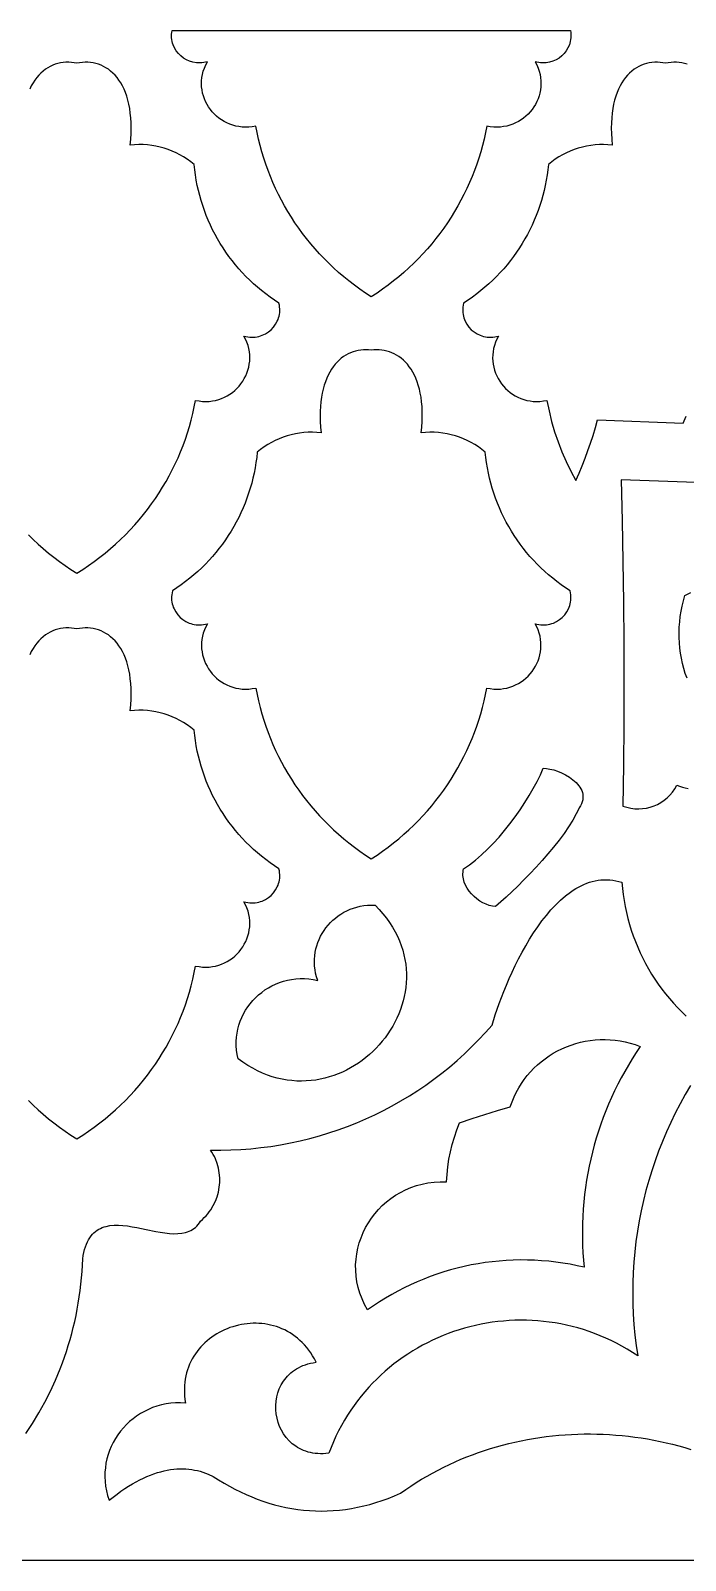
# Model space of a CAD drawing. Extents: x 50 to 3710, y -977 to -877.
# Drawn here: x 3452 to 3494.8, y -977.1 to -877.1 of the extents above; entities that cross this region are included whole.
import ezdxf

# ---------------------------------------------------------------- set-up
doc = ezdxf.new("R2010")
doc.units = 0
doc.layers.add('LAYER_1', color=18, linetype='CONTINUOUS')

msp = doc.modelspace()

# ---------------------------------------------------------------- linework, layer by layer
at = {"layer": 'LAYER_1'}
for points in [[(3474.236, -894.488), (3473.86, -894.241), (3473.492, -893.985), (3473.132, -893.722), (3472.78, -893.451), (3472.438, -893.172), (3472.103, -892.885), (3471.778, -892.591), (3471.461, -892.29), (3471.153, -891.982), (3470.854, -891.667), (3470.564, -891.345), (3470.283, -891.017), (3470.012, -890.682), (3469.749, -890.341), (3469.496, -889.994), (3469.252, -889.641), (3469.017, -889.283), (3468.792, -888.918), (3468.577, -888.548), (3468.372, -888.173), (3468.176, -887.793), (3467.99, -887.408), (3467.814, -887.019), (3467.648, -886.624), (3467.492, -886.225), (3467.346, -885.822), (3467.21, -885.415), (3467.085, -885.004), (3466.97, -884.589), (3466.866, -884.17), (3466.772, -883.748), (3466.688, -883.322), (3466.461, -883.364), (3466.236, -883.389), (3466.016, -883.396), (3465.8, -883.387), (3465.588, -883.362), (3465.382, -883.322), (3465.182, -883.268), (3464.988, -883.2), (3464.801, -883.119), (3464.621, -883.025), (3464.449, -882.92), (3464.286, -882.803), (3464.131, -882.675), (3463.986, -882.538), (3463.85, -882.392), (3463.725, -882.237), (3463.611, -882.074), (3463.508, -881.904), (3463.416, -881.727), (3463.337, -881.544), (3463.271, -881.356), (3463.219, -881.163), (3463.18, -880.966), (3463.155, -880.766), (3463.145, -880.563), (3463.151, -880.358), (3463.172, -880.151), (3463.21, -879.944), (3463.264, -879.736), (3463.336, -879.529), (3463.426, -879.323), (3463.534, -879.119), (3463.411, -879.152), (3463.288, -879.176), (3463.167, -879.191), (3463.047, -879.199), (3462.928, -879.198), (3462.811, -879.19), (3462.583, -879.151), (3462.364, -879.085), (3462.158, -878.992), (3461.966, -878.876), (3461.79, -878.738), (3461.633, -878.58), (3461.496, -878.404), (3461.381, -878.213), (3461.291, -878.007), (3461.256, -877.899), (3461.228, -877.789), (3461.207, -877.676), (3461.194, -877.561), (3461.188, -877.444), (3461.19, -877.325), (3461.201, -877.205), (3461.22, -877.083), (3487.252, -877.083), (3487.271, -877.205), (3487.282, -877.325), (3487.284, -877.444), (3487.279, -877.561), (3487.265, -877.676), (3487.244, -877.789), (3487.181, -878.007), (3487.091, -878.213), (3486.977, -878.404), (3486.84, -878.58), (3486.682, -878.738), (3486.506, -878.876), (3486.314, -878.992), (3486.108, -879.085), (3485.89, -879.151), (3485.777, -879.174), (3485.662, -879.19), (3485.544, -879.198), (3485.426, -879.199), (3485.305, -879.191), (3485.184, -879.176), (3485.062, -879.152), (3484.939, -879.119), (3485.047, -879.323), (3485.136, -879.529), (3485.208, -879.736), (3485.263, -879.944), (3485.3, -880.151), (3485.322, -880.358), (3485.327, -880.563), (3485.317, -880.766), (3485.293, -880.966), (3485.254, -881.163), (3485.201, -881.356), (3485.135, -881.544), (3485.056, -881.727), (3484.965, -881.904), (3484.862, -882.074), (3484.747, -882.237), (3484.622, -882.392), (3484.487, -882.538), (3484.341, -882.675), (3484.186, -882.803), (3484.023, -882.92), (3483.851, -883.025), (3483.671, -883.119), (3483.484, -883.2), (3483.29, -883.268), (3483.09, -883.322), (3482.884, -883.362), (3482.673, -883.387), (3482.457, -883.396), (3482.236, -883.389), (3482.012, -883.364), (3481.784, -883.322), (3481.701, -883.748), (3481.607, -884.17), (3481.502, -884.589), (3481.387, -885.004), (3481.262, -885.415), (3481.126, -885.822), (3480.981, -886.225), (3480.825, -886.624), (3480.659, -887.019), (3480.483, -887.408), (3480.297, -887.793), (3480.101, -888.173), (3479.895, -888.548), (3479.68, -888.918), (3479.455, -889.283), (3479.221, -889.641), (3478.977, -889.994), (3478.723, -890.341), (3478.461, -890.682), (3478.189, -891.017), (3477.908, -891.345), (3477.618, -891.667), (3477.319, -891.982), (3477.011, -892.29), (3476.694, -892.591), (3476.369, -892.885), (3476.035, -893.172), (3475.692, -893.451), (3475.341, -893.722), (3474.981, -893.985), (3474.613, -894.241)], [(3474.236, -931.222), (3474.613, -930.975), (3474.981, -930.72), (3475.341, -930.456), (3475.692, -930.185), (3476.035, -929.906), (3476.369, -929.62), (3476.695, -929.326), (3477.011, -929.025), (3477.319, -928.717), (3477.618, -928.402), (3477.908, -928.08), (3478.189, -927.751), (3478.461, -927.417), (3478.724, -927.076), (3478.977, -926.729), (3479.221, -926.376), (3479.455, -926.017), (3479.68, -925.653), (3479.895, -925.283), (3480.101, -924.908), (3480.297, -924.528), (3480.483, -924.143), (3480.659, -923.753), (3480.825, -923.359), (3480.981, -922.96), (3481.127, -922.557), (3481.262, -922.149), (3481.388, -921.738), (3481.502, -921.323), (3481.607, -920.904), (3481.701, -920.482), (3481.784, -920.057), (3482.012, -920.099), (3482.236, -920.123), (3482.457, -920.131), (3482.673, -920.121), (3482.884, -920.097), (3483.09, -920.057), (3483.291, -920.002), (3483.484, -919.934), (3483.671, -919.853), (3483.851, -919.759), (3484.023, -919.654), (3484.187, -919.537), (3484.341, -919.41), (3484.487, -919.273), (3484.622, -919.126), (3484.748, -918.971), (3484.862, -918.808), (3484.965, -918.638), (3485.056, -918.461), (3485.135, -918.279), (3485.201, -918.09), (3485.254, -917.898), (3485.293, -917.701), (3485.318, -917.5), (3485.327, -917.297), (3485.322, -917.092), (3485.3, -916.886), (3485.263, -916.678), (3485.208, -916.471), (3485.136, -916.264), (3485.047, -916.058), (3484.939, -915.854), (3485.065, -915.887), (3485.191, -915.911), (3485.316, -915.927), (3485.44, -915.933), (3485.562, -915.932), (3485.682, -915.922), (3485.8, -915.904), (3485.916, -915.879), (3486.029, -915.847), (3486.139, -915.807), (3486.349, -915.708), (3486.544, -915.584), (3486.721, -915.438), (3486.878, -915.27), (3487.013, -915.085), (3487.123, -914.883), (3487.168, -914.776), (3487.206, -914.666), (3487.237, -914.554), (3487.261, -914.438), (3487.277, -914.32), (3487.284, -914.2), (3487.283, -914.078), (3487.273, -913.955), (3487.255, -913.83), (3487.227, -913.704), (3486.933, -913.51), (3486.646, -913.309), (3486.366, -913.101), (3486.093, -912.886), (3485.827, -912.663), (3485.568, -912.433), (3485.316, -912.197), (3485.071, -911.954), (3484.834, -911.705), (3484.605, -911.45), (3484.383, -911.189), (3484.169, -910.922), (3483.963, -910.649), (3483.765, -910.371), (3483.574, -910.088), (3483.393, -909.799), (3483.219, -909.506), (3483.054, -909.207), (3482.897, -908.905), (3482.749, -908.597), (3482.61, -908.286), (3482.479, -907.971), (3482.358, -907.651), (3482.246, -907.328), (3482.142, -907.002), (3482.048, -906.672), (3481.964, -906.339), (3481.889, -906.003), (3481.823, -905.664), (3481.768, -905.323), (3481.722, -904.979), (3481.686, -904.633), (3481.466, -904.456), (3481.237, -904.291), (3481.002, -904.139), (3480.759, -904), (3480.51, -903.873), (3480.256, -903.76), (3479.996, -903.659), (3479.731, -903.572), (3479.463, -903.498), (3479.19, -903.438), (3478.915, -903.392), (3478.636, -903.36), (3478.356, -903.341), (3478.075, -903.338), (3477.792, -903.348), (3477.509, -903.373), (3477.543, -902.999), (3477.564, -902.639), (3477.572, -902.294), (3477.568, -901.963), (3477.553, -901.646), (3477.526, -901.343), (3477.488, -901.053), (3477.439, -900.778), (3477.381, -900.516), (3477.312, -900.268), (3477.235, -900.033), (3477.149, -899.811), (3477.054, -899.603), (3476.952, -899.407), (3476.841, -899.225), (3476.724, -899.055), (3476.601, -898.898), (3476.47, -898.753), (3476.335, -898.621), (3476.193, -898.501), (3476.047, -898.394), (3475.897, -898.298), (3475.742, -898.215), (3475.584, -898.143), (3475.422, -898.083), (3475.258, -898.034), (3475.091, -897.997), (3474.922, -897.971), (3474.752, -897.957), (3474.58, -897.953), (3474.408, -897.961), (3474.236, -897.979), (3474.064, -897.961), (3473.892, -897.953), (3473.721, -897.957), (3473.551, -897.971), (3473.382, -897.997), (3473.215, -898.034), (3473.051, -898.083), (3472.889, -898.143), (3472.731, -898.215), (3472.576, -898.298), (3472.425, -898.394), (3472.279, -898.501), (3472.138, -898.621), (3472.002, -898.753), (3471.872, -898.898), (3471.748, -899.055), (3471.631, -899.225), (3471.521, -899.407), (3471.418, -899.603), (3471.324, -899.811), (3471.238, -900.033), (3471.16, -900.268), (3471.092, -900.516), (3471.033, -900.778), (3470.985, -901.053), (3470.947, -901.343), (3470.92, -901.646), (3470.904, -901.963), (3470.9, -902.294), (3470.909, -902.639), (3470.93, -902.999), (3470.964, -903.373), (3470.681, -903.348), (3470.398, -903.338), (3470.116, -903.341), (3469.836, -903.36), (3469.558, -903.392), (3469.282, -903.438), (3469.01, -903.498), (3468.741, -903.572), (3468.477, -903.659), (3468.217, -903.76), (3467.962, -903.873), (3467.713, -904), (3467.471, -904.139), (3467.235, -904.291), (3467.007, -904.456), (3466.787, -904.633), (3466.751, -904.979), (3466.705, -905.323), (3466.649, -905.664), (3466.584, -906.003), (3466.509, -906.339), (3466.424, -906.672), (3466.33, -907.002), (3466.227, -907.328), (3466.115, -907.651), (3465.993, -907.971), (3465.863, -908.286), (3465.723, -908.597), (3465.575, -908.905), (3465.419, -909.207), (3465.254, -909.506), (3465.08, -909.799), (3464.898, -910.088), (3464.708, -910.371), (3464.51, -910.649), (3464.304, -910.922), (3464.09, -911.189), (3463.868, -911.45), (3463.638, -911.705), (3463.401, -911.954), (3463.157, -912.197), (3462.905, -912.433), (3462.646, -912.663), (3462.38, -912.886), (3462.106, -913.101), (3461.826, -913.309), (3461.539, -913.51), (3461.246, -913.704), (3461.218, -913.83), (3461.199, -913.955), (3461.19, -914.078), (3461.189, -914.2), (3461.196, -914.32), (3461.212, -914.438), (3461.235, -914.554), (3461.266, -914.666), (3461.304, -914.776), (3461.35, -914.883), (3461.46, -915.085), (3461.595, -915.27), (3461.752, -915.438), (3461.929, -915.584), (3462.124, -915.708), (3462.334, -915.807), (3462.444, -915.847), (3462.557, -915.879), (3462.672, -915.904), (3462.791, -915.922), (3462.911, -915.932), (3463.033, -915.933), (3463.156, -915.927), (3463.281, -915.911), (3463.407, -915.887), (3463.534, -915.854), (3463.426, -916.058), (3463.336, -916.264), (3463.264, -916.471), (3463.21, -916.678), (3463.172, -916.886), (3463.151, -917.092), (3463.145, -917.297), (3463.155, -917.5), (3463.18, -917.701), (3463.219, -917.898), (3463.271, -918.09), (3463.337, -918.279), (3463.416, -918.461), (3463.508, -918.638), (3463.611, -918.808), (3463.725, -918.971), (3463.85, -919.126), (3463.986, -919.273), (3464.131, -919.41), (3464.286, -919.537), (3464.449, -919.654), (3464.621, -919.759), (3464.801, -919.853), (3464.988, -919.934), (3465.182, -920.002), (3465.382, -920.057), (3465.588, -920.097), (3465.8, -920.121), (3466.016, -920.131), (3466.236, -920.123), (3466.461, -920.099), (3466.688, -920.057), (3466.772, -920.482), (3466.866, -920.904), (3466.97, -921.323), (3467.085, -921.738), (3467.21, -922.149), (3467.346, -922.557), (3467.492, -922.96), (3467.648, -923.359), (3467.814, -923.753), (3467.99, -924.143), (3468.176, -924.528), (3468.372, -924.908), (3468.577, -925.283), (3468.792, -925.653), (3469.017, -926.017), (3469.252, -926.376), (3469.496, -926.729), (3469.749, -927.076), (3470.012, -927.417), (3470.283, -927.751), (3470.564, -928.08), (3470.854, -928.402), (3471.153, -928.717), (3471.461, -929.025), (3471.778, -929.326), (3472.103, -929.62), (3472.438, -929.906), (3472.781, -930.185), (3473.132, -930.456), (3473.492, -930.72), (3473.86, -930.975)], [(3480.27, -931.876), (3480.662, -931.607), (3481.054, -931.303), (3481.445, -930.966), (3481.831, -930.601), (3482.212, -930.211), (3482.586, -929.8), (3482.95, -929.371), (3483.302, -928.927), (3483.641, -928.473), (3483.965, -928.012), (3484.271, -927.548), (3484.559, -927.083), (3484.825, -926.623), (3485.068, -926.169), (3485.286, -925.727), (3485.478, -925.299), (3485.683, -925.312), (3485.912, -925.351), (3486.159, -925.415), (3486.416, -925.502), (3486.677, -925.611), (3486.935, -925.74), (3487.183, -925.889), (3487.414, -926.056), (3487.521, -926.146), (3487.621, -926.24), (3487.714, -926.338), (3487.797, -926.44), (3487.872, -926.545), (3487.936, -926.653), (3487.988, -926.765), (3488.029, -926.88), (3488.057, -926.998), (3488.071, -927.118), (3488.071, -927.241), (3488.055, -927.367), (3488.023, -927.494), (3487.973, -927.624), (3487.906, -927.756), (3487.819, -927.89), (3487.731, -928.086), (3487.632, -928.286), (3487.402, -928.699), (3487.135, -929.126), (3486.835, -929.561), (3486.507, -930.004), (3486.154, -930.449), (3485.783, -930.894), (3485.398, -931.336), (3485.003, -931.77), (3484.603, -932.195), (3484.203, -932.606), (3483.807, -933), (3483.047, -933.724), (3482.36, -934.341), (3482.153, -934.319), (3481.944, -934.27), (3481.735, -934.196), (3481.53, -934.099), (3481.33, -933.981), (3481.139, -933.844), (3480.959, -933.69), (3480.793, -933.521), (3480.643, -933.34), (3480.512, -933.147), (3480.403, -932.946), (3480.318, -932.738), (3480.259, -932.525), (3480.241, -932.417), (3480.23, -932.309), (3480.227, -932.2), (3480.233, -932.092), (3480.247, -931.984)], [(3465.535, -944.298), (3465.475, -944.009), (3465.435, -943.723), (3465.415, -943.44), (3465.414, -943.161), (3465.432, -942.886), (3465.467, -942.615), (3465.52, -942.35), (3465.59, -942.09), (3465.676, -941.838), (3465.777, -941.592), (3465.894, -941.354), (3466.025, -941.124), (3466.169, -940.903), (3466.327, -940.692), (3466.497, -940.49), (3466.68, -940.299), (3466.873, -940.12), (3467.078, -939.952), (3467.292, -939.796), (3467.517, -939.654), (3467.75, -939.525), (3467.991, -939.41), (3468.241, -939.311), (3468.498, -939.226), (3468.761, -939.157), (3469.03, -939.105), (3469.305, -939.07), (3469.584, -939.052), (3469.868, -939.053), (3470.155, -939.073), (3470.445, -939.112), (3470.738, -939.172), (3470.663, -938.938), (3470.605, -938.705), (3470.563, -938.472), (3470.536, -938.241), (3470.524, -938.01), (3470.527, -937.782), (3470.544, -937.557), (3470.576, -937.334), (3470.62, -937.115), (3470.678, -936.901), (3470.749, -936.69), (3470.832, -936.485), (3470.926, -936.286), (3471.033, -936.093), (3471.151, -935.906), (3471.279, -935.727), (3471.418, -935.555), (3471.567, -935.391), (3471.725, -935.237), (3471.893, -935.091), (3472.069, -934.955), (3472.255, -934.83), (3472.448, -934.715), (3472.648, -934.611), (3472.856, -934.52), (3473.071, -934.44), (3473.293, -934.373), (3473.52, -934.32), (3473.754, -934.281), (3473.992, -934.256), (3474.236, -934.245), (3474.484, -934.25), (3474.752, -934.53), (3475, -934.814), (3475.227, -935.102), (3475.435, -935.394), (3475.624, -935.689), (3475.795, -935.986), (3475.946, -936.286), (3476.079, -936.588), (3476.195, -936.891), (3476.293, -937.196), (3476.374, -937.501), (3476.439, -937.806), (3476.487, -938.112), (3476.519, -938.417), (3476.535, -938.721), (3476.536, -939.025), (3476.522, -939.326), (3476.493, -939.625), (3476.45, -939.922), (3476.393, -940.216), (3476.323, -940.507), (3476.24, -940.795), (3476.143, -941.078), (3476.035, -941.357), (3475.914, -941.631), (3475.781, -941.899), (3475.637, -942.162), (3475.482, -942.42), (3475.316, -942.67), (3475.14, -942.914), (3474.954, -943.151), (3474.758, -943.38), (3474.553, -943.601), (3474.339, -943.813), (3474.116, -944.017), (3473.886, -944.212), (3473.647, -944.397), (3473.401, -944.571), (3473.148, -944.736), (3472.888, -944.89), (3472.621, -945.032), (3472.349, -945.163), (3472.071, -945.282), (3471.787, -945.388), (3471.498, -945.482), (3471.205, -945.562), (3470.907, -945.629), (3470.606, -945.682), (3470.301, -945.721), (3469.992, -945.744), (3469.681, -945.753), (3469.368, -945.745), (3469.052, -945.722), (3468.734, -945.683), (3468.415, -945.626), (3468.094, -945.553), (3467.773, -945.462), (3467.452, -945.353), (3467.13, -945.225), (3466.809, -945.079), (3466.489, -944.913), (3466.169, -944.728), (3465.851, -944.523)], [(3488.149, -957.923), (3487.688, -957.819), (3487.226, -957.728), (3486.763, -957.649), (3486.299, -957.584), (3485.835, -957.531), (3485.37, -957.491), (3484.905, -957.463), (3484.441, -957.448), (3483.976, -957.445), (3483.513, -957.455), (3483.05, -957.477), (3482.588, -957.511), (3482.128, -957.558), (3481.67, -957.617), (3481.213, -957.688), (3480.759, -957.771), (3480.307, -957.867), (3479.858, -957.974), (3479.412, -958.093), (3478.969, -958.225), (3478.529, -958.368), (3478.094, -958.523), (3477.662, -958.689), (3477.234, -958.868), (3476.811, -959.058), (3476.393, -959.26), (3475.98, -959.473), (3475.571, -959.698), (3475.169, -959.934), (3474.772, -960.182), (3474.381, -960.441), (3473.997, -960.711), (3473.8, -960.351), (3473.633, -959.986), (3473.495, -959.617), (3473.385, -959.247), (3473.303, -958.875), (3473.249, -958.502), (3473.221, -958.131), (3473.218, -957.762), (3473.241, -957.396), (3473.289, -957.035), (3473.36, -956.678), (3473.454, -956.328), (3473.57, -955.986), (3473.709, -955.652), (3473.868, -955.327), (3474.048, -955.014), (3474.248, -954.712), (3474.467, -954.423), (3474.704, -954.148), (3474.959, -953.889), (3475.231, -953.645), (3475.519, -953.419), (3475.823, -953.211), (3476.143, -953.023), (3476.476, -952.855), (3476.823, -952.708), (3477.184, -952.585), (3477.557, -952.485), (3477.941, -952.41), (3478.337, -952.361), (3478.742, -952.339), (3479.158, -952.345), (3479.187, -951.847), (3479.239, -951.352), (3479.313, -950.86), (3479.409, -950.371), (3479.527, -949.888), (3479.668, -949.41), (3479.83, -948.938), (3480.013, -948.473), (3480.837, -948.2), (3481.662, -947.934), (3482.49, -947.675), (3483.32, -947.424), (3483.435, -947.102), (3483.566, -946.79), (3483.711, -946.489), (3483.871, -946.198), (3484.044, -945.918), (3484.231, -945.65), (3484.431, -945.392), (3484.642, -945.147), (3484.865, -944.914), (3485.099, -944.692), (3485.343, -944.484), (3485.597, -944.288), (3485.86, -944.105), (3486.132, -943.936), (3486.411, -943.781), (3486.698, -943.639), (3486.992, -943.511), (3487.292, -943.398), (3487.597, -943.3), (3487.908, -943.217), (3488.223, -943.149), (3488.541, -943.096), (3488.863, -943.06), (3489.188, -943.039), (3489.515, -943.035), (3489.843, -943.048), (3490.172, -943.077), (3490.502, -943.124), (3490.831, -943.188), (3491.16, -943.269), (3491.487, -943.369), (3491.811, -943.487), (3491.544, -943.887), (3491.285, -944.292), (3491.037, -944.701), (3490.797, -945.116), (3490.568, -945.534), (3490.348, -945.957), (3490.137, -946.384), (3489.937, -946.815), (3489.746, -947.25), (3489.565, -947.689), (3489.394, -948.131), (3489.233, -948.576), (3489.081, -949.024), (3488.94, -949.476), (3488.809, -949.93), (3488.687, -950.387), (3488.576, -950.846), (3488.475, -951.308), (3488.384, -951.771), (3488.304, -952.237), (3488.233, -952.705), (3488.173, -953.174), (3488.123, -953.645), (3488.084, -954.117), (3488.055, -954.591), (3488.037, -955.065), (3488.029, -955.54), (3488.032, -956.016), (3488.045, -956.492), (3488.069, -956.969), (3488.103, -957.446)]]:
    msp.add_lwpolyline(points, close=True, dxfattribs=at)
for points in [[(3451.831, -910.035), (3452.148, -910.346), (3452.473, -910.649), (3452.808, -910.945), (3453.152, -911.233), (3453.505, -911.513), (3453.867, -911.785), (3454.237, -912.048), (3454.616, -912.304), (3455.003, -912.551), (3455.391, -912.304), (3455.77, -912.048), (3456.14, -911.785), (3456.502, -911.513), (3456.855, -911.233), (3457.198, -910.945), (3457.533, -910.649), (3457.859, -910.346), (3458.176, -910.035), (3458.484, -909.718), (3458.782, -909.393), (3459.071, -909.061), (3459.351, -908.723), (3459.621, -908.378), (3459.881, -908.027), (3460.132, -907.669), (3460.373, -907.306), (3460.604, -906.937), (3460.826, -906.562), (3461.037, -906.182), (3461.238, -905.796), (3461.429, -905.405), (3461.61, -905.01), (3461.78, -904.609), (3461.94, -904.204), (3462.09, -903.794), (3462.229, -903.38), (3462.357, -902.962), (3462.474, -902.541), (3462.581, -902.115), (3462.677, -901.686), (3462.762, -901.253), (3462.989, -901.295), (3463.214, -901.319), (3463.434, -901.327), (3463.65, -901.318), (3463.862, -901.293), (3464.068, -901.253), (3464.268, -901.199), (3464.462, -901.13), (3464.649, -901.049), (3464.829, -900.956), (3465.001, -900.85), (3465.164, -900.733), (3465.319, -900.606), (3465.464, -900.469), (3465.6, -900.322), (3465.725, -900.167), (3465.839, -900.005), (3465.942, -899.834), (3466.034, -899.657), (3466.113, -899.475), (3466.179, -899.286), (3466.232, -899.094), (3466.27, -898.897), (3466.295, -898.696), (3466.305, -898.493), (3466.299, -898.288), (3466.278, -898.082), (3466.24, -897.874), (3466.186, -897.667), (3466.114, -897.46), (3466.024, -897.254), (3465.916, -897.05), (3466.043, -897.083), (3466.169, -897.108), (3466.294, -897.123), (3466.417, -897.13), (3466.539, -897.128), (3466.66, -897.118), (3466.778, -897.1), (3466.893, -897.075), (3467.006, -897.043), (3467.116, -897.003), (3467.326, -896.904), (3467.521, -896.78), (3467.698, -896.634), (3467.855, -896.466), (3467.99, -896.281), (3468.1, -896.079), (3468.146, -895.972), (3468.184, -895.863), (3468.215, -895.75), (3468.238, -895.634), (3468.254, -895.517), (3468.261, -895.396), (3468.261, -895.274), (3468.251, -895.151), (3468.232, -895.026), (3468.204, -894.9), (3467.911, -894.706), (3467.624, -894.505), (3467.344, -894.297), (3467.071, -894.082), (3466.804, -893.859), (3466.545, -893.629), (3466.293, -893.393), (3466.049, -893.151), (3465.812, -892.902), (3465.582, -892.646), (3465.361, -892.385), (3465.146, -892.118), (3464.94, -891.845), (3464.742, -891.567), (3464.552, -891.284), (3464.37, -890.995), (3464.196, -890.702), (3464.031, -890.404), (3463.875, -890.101), (3463.727, -889.794), (3463.587, -889.482), (3463.457, -889.167), (3463.335, -888.847), (3463.223, -888.524), (3463.12, -888.198), (3463.026, -887.868), (3462.941, -887.535), (3462.866, -887.199), (3462.801, -886.86), (3462.745, -886.519), (3462.699, -886.175), (3462.663, -885.829), (3462.443, -885.652), (3462.215, -885.488), (3461.979, -885.335), (3461.737, -885.196), (3461.488, -885.069), (3461.233, -884.956), (3460.973, -884.855), (3460.709, -884.768), (3460.44, -884.694), (3460.168, -884.634), (3459.892, -884.588), (3459.614, -884.556), (3459.334, -884.538), (3459.052, -884.534), (3458.769, -884.544), (3458.486, -884.569), (3458.522, -884.181), (3458.543, -883.808), (3458.55, -883.451), (3458.544, -883.109), (3458.526, -882.783), (3458.495, -882.471), (3458.453, -882.174), (3458.4, -881.893), (3458.336, -881.625), (3458.261, -881.373), (3458.177, -881.134), (3458.084, -880.91), (3457.982, -880.7), (3457.871, -880.504), (3457.753, -880.322), (3457.627, -880.154), (3457.494, -879.999), (3457.355, -879.857), (3457.21, -879.729), (3457.06, -879.614), (3456.904, -879.512), (3456.744, -879.423), (3456.58, -879.347), (3456.413, -879.283), (3456.242, -879.232), (3456.069, -879.193), (3455.894, -879.167), (3455.717, -879.152), (3455.539, -879.15), (3455.361, -879.159), (3455.182, -879.18), (3455.003, -879.212), (3454.825, -879.18), (3454.646, -879.159), (3454.468, -879.15), (3454.29, -879.152), (3454.113, -879.167), (3453.938, -879.193), (3453.765, -879.232), (3453.594, -879.283), (3453.427, -879.347), (3453.263, -879.423), (3453.103, -879.512), (3452.947, -879.614), (3452.797, -879.729), (3452.652, -879.857), (3452.513, -879.999), (3452.38, -880.154), (3452.254, -880.322), (3452.136, -880.504), (3452.025, -880.7), (3451.923, -880.91)], [(3451.831, -910.035), (3452.148, -910.346), (3452.473, -910.649), (3452.808, -910.945), (3453.152, -911.233), (3453.505, -911.513), (3453.867, -911.785), (3454.237, -912.048), (3454.616, -912.304), (3455.003, -912.551), (3455.391, -912.304), (3455.77, -912.048), (3456.14, -911.785), (3456.502, -911.513), (3456.855, -911.233), (3457.198, -910.945), (3457.533, -910.649), (3457.859, -910.346), (3458.176, -910.035), (3458.484, -909.718), (3458.782, -909.393), (3459.071, -909.061), (3459.351, -908.723), (3459.621, -908.378), (3459.881, -908.027), (3460.132, -907.669), (3460.373, -907.306), (3460.604, -906.937), (3460.826, -906.562), (3461.037, -906.182), (3461.238, -905.796), (3461.429, -905.405), (3461.61, -905.01), (3461.78, -904.609), (3461.94, -904.204), (3462.09, -903.794), (3462.229, -903.38), (3462.357, -902.962), (3462.474, -902.541), (3462.581, -902.115), (3462.677, -901.686), (3462.762, -901.253), (3462.989, -901.295), (3463.214, -901.319), (3463.434, -901.327), (3463.65, -901.318), (3463.862, -901.293), (3464.068, -901.253), (3464.268, -901.199), (3464.462, -901.13), (3464.649, -901.049), (3464.829, -900.956), (3465.001, -900.85), (3465.164, -900.733), (3465.319, -900.606), (3465.464, -900.469), (3465.6, -900.322), (3465.725, -900.167), (3465.839, -900.005), (3465.942, -899.834), (3466.034, -899.657), (3466.113, -899.475), (3466.179, -899.286), (3466.232, -899.094), (3466.27, -898.897), (3466.295, -898.696), (3466.305, -898.493), (3466.299, -898.288), (3466.278, -898.082), (3466.24, -897.874), (3466.186, -897.667), (3466.114, -897.46), (3466.024, -897.254), (3465.916, -897.05), (3466.043, -897.083), (3466.169, -897.108), (3466.294, -897.123), (3466.417, -897.13), (3466.539, -897.128), (3466.66, -897.118), (3466.778, -897.1), (3466.893, -897.075), (3467.006, -897.043), (3467.116, -897.003), (3467.326, -896.904), (3467.521, -896.78), (3467.698, -896.634), (3467.855, -896.466), (3467.99, -896.281), (3468.1, -896.079), (3468.146, -895.972), (3468.184, -895.863), (3468.215, -895.75), (3468.238, -895.634), (3468.254, -895.517), (3468.261, -895.396), (3468.261, -895.274), (3468.251, -895.151), (3468.232, -895.026), (3468.204, -894.9), (3467.911, -894.706), (3467.624, -894.505), (3467.344, -894.297), (3467.071, -894.082), (3466.804, -893.859), (3466.545, -893.629), (3466.293, -893.393), (3466.049, -893.151), (3465.812, -892.902), (3465.582, -892.646), (3465.361, -892.385), (3465.146, -892.118), (3464.94, -891.845), (3464.742, -891.567), (3464.552, -891.284), (3464.37, -890.995), (3464.196, -890.702), (3464.031, -890.404), (3463.875, -890.101), (3463.727, -889.794), (3463.587, -889.482), (3463.457, -889.167), (3463.335, -888.847), (3463.223, -888.524), (3463.12, -888.198), (3463.026, -887.868), (3462.941, -887.535), (3462.866, -887.199), (3462.801, -886.86), (3462.745, -886.519), (3462.699, -886.175), (3462.663, -885.829), (3462.443, -885.652), (3462.215, -885.488), (3461.979, -885.335), (3461.737, -885.196), (3461.488, -885.069), (3461.233, -884.956), (3460.973, -884.855), (3460.709, -884.768), (3460.44, -884.694), (3460.168, -884.634), (3459.892, -884.588), (3459.614, -884.556), (3459.334, -884.538), (3459.052, -884.534), (3458.769, -884.544), (3458.486, -884.569), (3458.522, -884.181), (3458.543, -883.808), (3458.55, -883.451), (3458.544, -883.109), (3458.526, -882.783), (3458.495, -882.471), (3458.453, -882.174), (3458.4, -881.893), (3458.336, -881.625), (3458.261, -881.373), (3458.177, -881.134), (3458.084, -880.91), (3457.982, -880.7), (3457.871, -880.504), (3457.753, -880.322), (3457.627, -880.154), (3457.494, -879.999), (3457.355, -879.857), (3457.21, -879.729), (3457.06, -879.614), (3456.904, -879.512), (3456.744, -879.423), (3456.58, -879.347), (3456.413, -879.283), (3456.242, -879.232), (3456.069, -879.193), (3455.894, -879.167), (3455.717, -879.152), (3455.539, -879.15), (3455.361, -879.159), (3455.182, -879.18), (3455.003, -879.212), (3454.825, -879.18), (3454.646, -879.159), (3454.468, -879.15), (3454.29, -879.152), (3454.113, -879.167), (3453.938, -879.193), (3453.765, -879.232), (3453.594, -879.283), (3453.427, -879.347), (3453.263, -879.423), (3453.103, -879.512), (3452.947, -879.614), (3452.797, -879.729), (3452.652, -879.857), (3452.513, -879.999), (3452.38, -880.154), (3452.254, -880.322), (3452.136, -880.504), (3452.025, -880.7), (3451.923, -880.91)], [(3494.879, -879.283), (3494.709, -879.232), (3494.536, -879.193), (3494.361, -879.167), (3494.184, -879.152), (3494.006, -879.15), (3493.827, -879.159), (3493.648, -879.18), (3493.47, -879.212), (3493.291, -879.18), (3493.113, -879.159), (3492.934, -879.15), (3492.756, -879.152), (3492.579, -879.167), (3492.404, -879.193), (3492.231, -879.232), (3492.061, -879.283), (3491.893, -879.347), (3491.729, -879.423), (3491.569, -879.512), (3491.414, -879.614), (3491.263, -879.729), (3491.118, -879.857), (3490.979, -879.999), (3490.847, -880.154), (3490.721, -880.322), (3490.602, -880.504), (3490.492, -880.7), (3490.39, -880.91), (3490.296, -881.134), (3490.212, -881.373), (3490.138, -881.625), (3490.074, -881.893), (3490.02, -882.174), (3489.978, -882.471), (3489.947, -882.783), (3489.929, -883.109), (3489.923, -883.451), (3489.931, -883.808), (3489.952, -884.181), (3489.987, -884.569), (3489.704, -884.544), (3489.421, -884.534), (3489.14, -884.538), (3488.859, -884.556), (3488.581, -884.588), (3488.306, -884.634), (3488.033, -884.694), (3487.765, -884.768), (3487.5, -884.855), (3487.24, -884.956), (3486.985, -885.069), (3486.737, -885.196), (3486.494, -885.335), (3486.259, -885.488), (3486.03, -885.652), (3485.81, -885.829), (3485.774, -886.175), (3485.728, -886.519), (3485.673, -886.86), (3485.607, -887.199), (3485.532, -887.535), (3485.448, -887.868), (3485.354, -888.198), (3485.25, -888.524), (3485.138, -888.847), (3485.017, -889.167), (3484.886, -889.482), (3484.747, -889.794), (3484.599, -890.101), (3484.442, -890.404), (3484.277, -890.702), (3484.103, -890.995), (3483.921, -891.284), (3483.731, -891.567), (3483.533, -891.845), (3483.327, -892.118), (3483.113, -892.385), (3482.891, -892.646), (3482.662, -892.902), (3482.424, -893.151), (3482.18, -893.393), (3481.928, -893.629), (3481.669, -893.859), (3481.403, -894.082), (3481.13, -894.297), (3480.85, -894.505), (3480.563, -894.706), (3480.269, -894.9), (3480.241, -895.026), (3480.223, -895.151), (3480.213, -895.274), (3480.212, -895.396), (3480.219, -895.517), (3480.235, -895.634), (3480.258, -895.75), (3480.289, -895.863), (3480.328, -895.972), (3480.373, -896.079), (3480.483, -896.281), (3480.618, -896.466), (3480.775, -896.634), (3480.952, -896.78), (3481.147, -896.904), (3481.357, -897.003), (3481.467, -897.043), (3481.58, -897.075), (3481.696, -897.1), (3481.814, -897.118), (3481.934, -897.128), (3482.056, -897.13), (3482.18, -897.123), (3482.305, -897.108), (3482.431, -897.083), (3482.557, -897.05), (3482.449, -897.254), (3482.359, -897.46), (3482.288, -897.667), (3482.233, -897.874), (3482.195, -898.082), (3482.174, -898.288), (3482.169, -898.493), (3482.178, -898.696), (3482.203, -898.897), (3482.242, -899.094), (3482.295, -899.286), (3482.361, -899.475), (3482.44, -899.657), (3482.531, -899.834), (3482.634, -900.005), (3482.748, -900.167), (3482.874, -900.322), (3483.009, -900.469), (3483.155, -900.606), (3483.309, -900.733), (3483.473, -900.85), (3483.645, -900.956), (3483.824, -901.049), (3484.011, -901.13), (3484.205, -901.199), (3484.406, -901.253), (3484.612, -901.293), (3484.823, -901.318), (3485.039, -901.327), (3485.26, -901.319), (3485.484, -901.295), (3485.712, -901.253), (3485.853, -901.945), (3486.023, -902.628), (3486.22, -903.301), (3486.444, -903.964), (3486.696, -904.616), (3486.975, -905.255), (3487.28, -905.883), (3487.611, -906.496), (3487.82, -906.013), (3488.02, -905.525), (3488.212, -905.034), (3488.394, -904.54), (3488.566, -904.042), (3488.73, -903.541), (3488.884, -903.038), (3489.029, -902.531), (3494.622, -902.734), (3494.818, -902.285)], [(3499.741, -906.773), (3490.577, -906.458), (3490.639, -909.122), (3490.686, -911.786), (3490.72, -914.45), (3490.741, -917.114), (3490.747, -919.778), (3490.74, -922.442), (3490.719, -925.106), (3490.684, -927.77), (3490.939, -927.854), (3491.198, -927.912), (3491.457, -927.945), (3491.715, -927.954), (3491.971, -927.94), (3492.224, -927.903), (3492.471, -927.844), (3492.712, -927.762), (3492.944, -927.66), (3493.166, -927.538), (3493.376, -927.395), (3493.573, -927.233), (3493.756, -927.053), (3493.922, -926.854), (3494.071, -926.638), (3494.2, -926.405), (3494.384, -926.477), (3494.569, -926.536), (3494.754, -926.582), (3494.94, -926.615)], [(3494.868, -919.42), (3494.758, -919.1), (3494.661, -918.775), (3494.578, -918.447), (3494.507, -918.115), (3494.449, -917.78), (3494.405, -917.443), (3494.375, -917.104), (3494.358, -916.763), (3494.355, -916.42), (3494.366, -916.077), (3494.391, -915.733), (3494.43, -915.388), (3494.484, -915.044), (3494.552, -914.701), (3494.635, -914.358), (3494.733, -914.017), (3495.115, -913.816)], [(3451.831, -947.012), (3452.148, -947.322), (3452.473, -947.625), (3452.808, -947.921), (3453.152, -948.209), (3453.505, -948.489), (3453.867, -948.761), (3454.237, -949.025), (3454.616, -949.28), (3455.003, -949.527), (3455.391, -949.28), (3455.77, -949.025), (3456.14, -948.761), (3456.502, -948.489), (3456.855, -948.209), (3457.198, -947.921), (3457.533, -947.625), (3457.859, -947.322), (3458.176, -947.012), (3458.484, -946.694), (3458.782, -946.369), (3459.071, -946.037), (3459.351, -945.699), (3459.621, -945.354), (3459.881, -945.003), (3460.132, -944.646), (3460.373, -944.282), (3460.604, -943.913), (3460.826, -943.538), (3461.037, -943.158), (3461.238, -942.772), (3461.429, -942.382), (3461.61, -941.986), (3461.78, -941.585), (3461.94, -941.18), (3462.09, -940.771), (3462.229, -940.357), (3462.357, -939.939), (3462.474, -939.517), (3462.581, -939.091), (3462.677, -938.662), (3462.762, -938.229), (3462.989, -938.271), (3463.214, -938.296), (3463.434, -938.303), (3463.65, -938.294), (3463.862, -938.269), (3464.068, -938.229), (3464.268, -938.175), (3464.462, -938.107), (3464.649, -938.026), (3464.829, -937.932), (3465.001, -937.826), (3465.164, -937.71), (3465.319, -937.582), (3465.464, -937.445), (3465.6, -937.299), (3465.725, -937.144), (3465.839, -936.981), (3465.942, -936.811), (3466.034, -936.634), (3466.113, -936.451), (3466.179, -936.263), (3466.232, -936.07), (3466.27, -935.873), (3466.295, -935.673), (3466.305, -935.47), (3466.299, -935.265), (3466.278, -935.058), (3466.24, -934.851), (3466.186, -934.643), (3466.114, -934.436), (3466.024, -934.23), (3465.916, -934.026), (3466.043, -934.06), (3466.169, -934.084), (3466.294, -934.099), (3466.417, -934.106), (3466.539, -934.104), (3466.66, -934.094), (3466.778, -934.077), (3466.893, -934.052), (3467.006, -934.019), (3467.116, -933.98), (3467.326, -933.881), (3467.521, -933.757), (3467.698, -933.61), (3467.855, -933.443), (3467.99, -933.257), (3468.1, -933.055), (3468.146, -932.949), (3468.184, -932.839), (3468.215, -932.726), (3468.238, -932.611), (3468.254, -932.493), (3468.261, -932.373), (3468.261, -932.251), (3468.251, -932.127), (3468.232, -932.002), (3468.204, -931.876), (3467.911, -931.683), (3467.624, -931.482), (3467.344, -931.273), (3467.071, -931.058), (3466.804, -930.835), (3466.545, -930.606), (3466.293, -930.37), (3466.049, -930.127), (3465.812, -929.878), (3465.582, -929.623), (3465.361, -929.361), (3465.146, -929.094), (3464.94, -928.822), (3464.742, -928.543), (3464.552, -928.26), (3464.37, -927.972), (3464.196, -927.678), (3464.031, -927.38), (3463.875, -927.077), (3463.727, -926.77), (3463.587, -926.458), (3463.457, -926.143), (3463.335, -925.824), (3463.223, -925.501), (3463.12, -925.174), (3463.026, -924.844), (3462.941, -924.511), (3462.866, -924.175), (3462.801, -923.837), (3462.745, -923.495), (3462.699, -923.151), (3462.663, -922.805), (3462.443, -922.628), (3462.215, -922.464), (3461.979, -922.312), (3461.737, -922.172), (3461.488, -922.046), (3461.233, -921.932), (3460.973, -921.832), (3460.709, -921.744), (3460.44, -921.671), (3460.168, -921.611), (3459.892, -921.564), (3459.614, -921.532), (3459.334, -921.514), (3459.052, -921.51), (3458.769, -921.52), (3458.486, -921.546), (3458.522, -921.157), (3458.543, -920.785), (3458.55, -920.428), (3458.544, -920.086), (3458.526, -919.759), (3458.495, -919.447), (3458.453, -919.151), (3458.4, -918.869), (3458.336, -918.602), (3458.261, -918.349), (3458.177, -918.111), (3458.084, -917.887), (3457.982, -917.677), (3457.871, -917.481), (3457.753, -917.298), (3457.627, -917.13), (3457.494, -916.975), (3457.355, -916.834), (3457.21, -916.705), (3457.06, -916.59), (3456.904, -916.488), (3456.744, -916.399), (3456.58, -916.323), (3456.413, -916.259), (3456.242, -916.208), (3456.069, -916.17), (3455.894, -916.143), (3455.717, -916.128), (3455.539, -916.126), (3455.361, -916.135), (3455.182, -916.156), (3455.003, -916.189), (3454.825, -916.156), (3454.646, -916.135), (3454.468, -916.126), (3454.29, -916.128), (3454.113, -916.143), (3453.938, -916.17), (3453.765, -916.208), (3453.594, -916.259), (3453.427, -916.323), (3453.263, -916.399), (3453.103, -916.488), (3452.947, -916.59), (3452.797, -916.705), (3452.652, -916.834), (3452.513, -916.975), (3452.38, -917.13), (3452.254, -917.298), (3452.136, -917.481), (3452.025, -917.677), (3451.923, -917.887)], [(3451.676, -968.79), (3452.111, -968.122), (3452.522, -967.438), (3452.908, -966.738), (3453.269, -966.024), (3453.603, -965.295), (3453.76, -964.926), (3453.91, -964.553), (3454.053, -964.177), (3454.19, -963.798), (3454.32, -963.416), (3454.442, -963.031), (3454.558, -962.643), (3454.666, -962.252), (3454.767, -961.858), (3454.861, -961.462), (3454.947, -961.063), (3455.026, -960.661), (3455.097, -960.257), (3455.161, -959.851), (3455.217, -959.442), (3455.266, -959.031), (3455.306, -958.619), (3455.339, -958.204), (3455.364, -957.787), (3455.381, -957.368), (3455.417, -957.15), (3455.46, -956.946), (3455.509, -956.755), (3455.565, -956.578), (3455.627, -956.413), (3455.695, -956.26), (3455.768, -956.12), (3455.848, -955.991), (3455.933, -955.873), (3456.023, -955.766), (3456.118, -955.669), (3456.217, -955.583), (3456.322, -955.505), (3456.43, -955.437), (3456.543, -955.378), (3456.66, -955.327), (3456.781, -955.284), (3456.906, -955.248), (3457.164, -955.198), (3457.435, -955.174), (3457.716, -955.172), (3458.007, -955.188), (3458.304, -955.221), (3458.607, -955.267), (3458.914, -955.322), (3459.534, -955.448), (3460.151, -955.574), (3460.455, -955.629), (3460.753, -955.675), (3461.044, -955.708), (3461.326, -955.725), (3461.598, -955.723), (3461.858, -955.698), (3462.105, -955.649), (3462.223, -955.613), (3462.337, -955.57), (3462.446, -955.519), (3462.552, -955.46), (3462.652, -955.392), (3462.748, -955.315), (3462.84, -955.228), (3462.925, -955.132), (3463.006, -955.025), (3463.081, -954.907), (3463.209, -954.795), (3463.329, -954.678), (3463.444, -954.557), (3463.551, -954.431), (3463.652, -954.302), (3463.746, -954.169), (3463.913, -953.893), (3464.053, -953.606), (3464.166, -953.309), (3464.251, -953.005), (3464.308, -952.695), (3464.337, -952.382), (3464.337, -952.067), (3464.31, -951.752), (3464.253, -951.44), (3464.168, -951.133), (3464.054, -950.832), (3463.986, -950.685), (3463.91, -950.54), (3463.828, -950.397), (3463.738, -950.258), (3464.4, -950.263), (3465.06, -950.25), (3465.718, -950.219), (3466.372, -950.169), (3467.024, -950.102), (3467.672, -950.017), (3468.316, -949.914), (3468.956, -949.794), (3469.591, -949.657), (3470.221, -949.502), (3470.846, -949.331), (3471.466, -949.143), (3472.079, -948.938), (3472.686, -948.716), (3473.286, -948.479), (3473.88, -948.225), (3474.465, -947.955), (3475.044, -947.669), (3475.614, -947.367), (3476.176, -947.05), (3476.729, -946.718), (3477.273, -946.37), (3477.807, -946.007), (3478.332, -945.629), (3478.846, -945.237), (3479.35, -944.83), (3479.843, -944.408), (3480.326, -943.972), (3480.796, -943.522), (3481.255, -943.058), (3481.701, -942.58), (3482.135, -942.088), (3482.335, -941.427), (3482.589, -940.687), (3482.893, -939.888), (3483.064, -939.472), (3483.246, -939.049), (3483.441, -938.62), (3483.647, -938.189), (3483.864, -937.757), (3484.092, -937.326), (3484.332, -936.9), (3484.581, -936.481), (3484.842, -936.07), (3485.112, -935.671), (3485.392, -935.285), (3485.681, -934.916), (3485.98, -934.564), (3486.289, -934.234), (3486.606, -933.927), (3486.931, -933.645), (3487.265, -933.392), (3487.435, -933.276), (3487.608, -933.168), (3487.782, -933.068), (3487.958, -932.977), (3488.136, -932.895), (3488.316, -932.821), (3488.497, -932.757), (3488.681, -932.703), (3488.866, -932.659), (3489.053, -932.624), (3489.242, -932.601), (3489.433, -932.588), (3489.625, -932.586), (3489.819, -932.596), (3490.014, -932.617), (3490.211, -932.651), (3490.41, -932.697), (3490.61, -932.755), (3490.646, -933.157), (3490.694, -933.557), (3490.754, -933.954), (3490.825, -934.348), (3490.908, -934.738), (3491.003, -935.125), (3491.109, -935.509), (3491.227, -935.888), (3491.355, -936.263), (3491.495, -936.633), (3491.645, -936.999), (3491.806, -937.36), (3491.978, -937.716), (3492.16, -938.067), (3492.352, -938.412), (3492.555, -938.751), (3492.767, -939.084), (3492.989, -939.411), (3493.221, -939.732), (3493.463, -940.046), (3493.714, -940.353), (3493.975, -940.653), (3494.244, -940.946), (3494.523, -941.231), (3494.811, -941.508)], [(3495.092, -946.042), (3494.746, -946.633), (3494.416, -947.232), (3494.102, -947.838), (3493.805, -948.451), (3493.524, -949.07), (3493.259, -949.696), (3493.01, -950.328), (3492.779, -950.965), (3492.564, -951.608), (3492.366, -952.256), (3492.185, -952.909), (3492.02, -953.565), (3491.873, -954.226), (3491.743, -954.891), (3491.63, -955.559), (3491.535, -956.23), (3491.456, -956.903), (3491.396, -957.58), (3491.353, -958.258), (3491.327, -958.937), (3491.319, -959.619), (3491.33, -960.301), (3491.358, -960.984), (3491.404, -961.668), (3491.468, -962.351), (3491.55, -963.035), (3491.651, -963.717), (3491.31, -963.493), (3490.966, -963.281), (3490.618, -963.081), (3490.267, -962.892), (3489.913, -962.714), (3489.556, -962.548), (3489.196, -962.393), (3488.834, -962.25), (3488.469, -962.118), (3488.102, -961.996), (3487.734, -961.886), (3487.364, -961.788), (3486.992, -961.699), (3486.62, -961.622), (3486.246, -961.556), (3485.872, -961.5), (3485.498, -961.455), (3485.123, -961.421), (3484.748, -961.397), (3484.373, -961.384), (3483.999, -961.381), (3483.625, -961.388), (3483.252, -961.405), (3482.881, -961.433), (3482.51, -961.471), (3482.142, -961.519), (3481.774, -961.577), (3481.409, -961.644), (3481.046, -961.722), (3480.686, -961.809), (3480.328, -961.906), (3479.973, -962.012), (3479.621, -962.128), (3479.273, -962.254), (3478.928, -962.389), (3478.586, -962.533), (3478.249, -962.687), (3477.916, -962.849), (3477.588, -963.021), (3477.264, -963.202), (3476.944, -963.392), (3476.63, -963.59), (3476.322, -963.798), (3476.019, -964.014), (3475.721, -964.239), (3475.43, -964.473), (3475.145, -964.715), (3474.866, -964.966), (3474.594, -965.225), (3474.329, -965.493), (3474.071, -965.768), (3473.82, -966.052), (3473.577, -966.344), (3473.341, -966.644), (3473.114, -966.953), (3472.895, -967.269), (3472.684, -967.592), (3472.482, -967.924), (3472.289, -968.264), (3472.104, -968.611), (3471.93, -968.965), (3471.764, -969.327), (3471.609, -969.697), (3471.463, -970.074), (3471.277, -970.095), (3471.096, -970.106), (3470.919, -970.109), (3470.747, -970.103), (3470.58, -970.089), (3470.417, -970.066), (3470.26, -970.036), (3470.107, -969.998), (3469.96, -969.952), (3469.818, -969.9), (3469.68, -969.841), (3469.548, -969.775), (3469.421, -969.703), (3469.299, -969.625), (3469.07, -969.452), (3468.863, -969.259), (3468.677, -969.047), (3468.513, -968.819), (3468.371, -968.577), (3468.251, -968.323), (3468.154, -968.059), (3468.08, -967.788), (3468.03, -967.511), (3468.002, -967.231), (3467.999, -966.95), (3468.02, -966.67), (3468.065, -966.393), (3468.136, -966.122), (3468.231, -965.859), (3468.351, -965.606), (3468.498, -965.364), (3468.581, -965.249), (3468.67, -965.137), (3468.766, -965.029), (3468.869, -964.926), (3468.978, -964.828), (3469.094, -964.734), (3469.217, -964.645), (3469.347, -964.562), (3469.483, -964.485), (3469.626, -964.414), (3469.776, -964.349), (3469.933, -964.29), (3470.097, -964.239), (3470.268, -964.194), (3470.446, -964.157), (3470.631, -964.127), (3470.521, -963.914), (3470.405, -963.711), (3470.282, -963.518), (3470.153, -963.334), (3470.017, -963.161), (3469.877, -962.997), (3469.73, -962.842), (3469.579, -962.697), (3469.423, -962.561), (3469.262, -962.435), (3469.097, -962.317), (3468.928, -962.209), (3468.756, -962.11), (3468.58, -962.019), (3468.402, -961.938), (3468.22, -961.865), (3468.037, -961.801), (3467.851, -961.745), (3467.663, -961.697), (3467.473, -961.658), (3467.283, -961.628), (3467.091, -961.605), (3466.899, -961.59), (3466.707, -961.584), (3466.514, -961.585), (3466.322, -961.594), (3466.13, -961.611), (3465.939, -961.635), (3465.749, -961.667), (3465.56, -961.706), (3465.189, -961.807), (3465.006, -961.868), (3464.826, -961.936), (3464.649, -962.01), (3464.476, -962.092), (3464.305, -962.181), (3464.139, -962.276), (3463.976, -962.378), (3463.818, -962.486), (3463.665, -962.601), (3463.516, -962.722), (3463.373, -962.849), (3463.235, -962.982), (3463.103, -963.122), (3462.977, -963.267), (3462.858, -963.418), (3462.745, -963.575), (3462.64, -963.738), (3462.541, -963.906), (3462.451, -964.08), (3462.368, -964.259), (3462.293, -964.443), (3462.227, -964.632), (3462.17, -964.827), (3462.122, -965.027), (3462.083, -965.231), (3462.054, -965.441), (3462.034, -965.655), (3462.026, -965.873), (3462.027, -966.097), (3462.04, -966.324), (3462.063, -966.557), (3462.098, -966.793), (3461.772, -966.778), (3461.452, -966.783), (3461.138, -966.808), (3460.83, -966.852), (3460.53, -966.915), (3460.237, -966.996), (3459.953, -967.094), (3459.677, -967.209), (3459.411, -967.339), (3459.155, -967.485), (3458.909, -967.645), (3458.674, -967.819), (3458.451, -968.006), (3458.239, -968.206), (3458.04, -968.417), (3457.855, -968.639), (3457.683, -968.872), (3457.525, -969.115), (3457.382, -969.366), (3457.254, -969.626), (3457.142, -969.894), (3457.046, -970.169), (3456.967, -970.45), (3456.905, -970.736), (3456.862, -971.028), (3456.837, -971.323), (3456.83, -971.623), (3456.844, -971.925), (3456.877, -972.23), (3456.931, -972.536), (3457.007, -972.842), (3457.104, -973.15), (3457.366, -972.941), (3457.625, -972.746), (3457.881, -972.562), (3458.134, -972.39), (3458.383, -972.23), (3458.629, -972.081), (3458.872, -971.944), (3459.111, -971.818), (3459.347, -971.702), (3459.58, -971.598), (3459.81, -971.503), (3460.037, -971.42), (3460.26, -971.346), (3460.48, -971.282), (3460.697, -971.228), (3460.911, -971.183), (3461.122, -971.147), (3461.33, -971.121), (3461.534, -971.104), (3461.735, -971.095), (3461.934, -971.094), (3462.129, -971.102), (3462.321, -971.118), (3462.51, -971.142), (3462.696, -971.174), (3462.879, -971.213), (3463.059, -971.259), (3463.236, -971.313), (3463.581, -971.44), (3463.915, -971.593), (3464.265, -971.818), (3464.619, -972.033), (3464.975, -972.236), (3465.333, -972.428), (3465.695, -972.608), (3466.058, -972.777), (3466.424, -972.933), (3466.792, -973.078), (3467.162, -973.211), (3467.535, -973.332), (3467.91, -973.44), (3468.287, -973.536), (3468.665, -973.62), (3469.046, -973.691), (3469.429, -973.749), (3469.813, -973.795), (3470.199, -973.827), (3470.587, -973.847), (3470.976, -973.854), (3471.367, -973.847), (3471.759, -973.827), (3472.153, -973.794), (3472.548, -973.747), (3472.945, -973.686), (3473.343, -973.611), (3473.742, -973.523), (3474.142, -973.421), (3474.543, -973.304), (3474.945, -973.173), (3475.348, -973.028), (3475.752, -972.869), (3476.156, -972.695), (3476.492, -972.455), (3476.833, -972.222), (3477.179, -971.997), (3477.529, -971.78), (3477.884, -971.571), (3478.243, -971.369), (3478.606, -971.175), (3478.972, -970.988), (3479.343, -970.81), (3479.717, -970.639), (3480.095, -970.475), (3480.476, -970.319), (3480.86, -970.171), (3481.247, -970.031), (3481.637, -969.898), (3482.03, -969.773), (3482.426, -969.656), (3482.823, -969.546), (3483.223, -969.444), (3483.626, -969.35), (3484.03, -969.263), (3484.436, -969.184), (3484.843, -969.113), (3485.252, -969.049), (3485.663, -968.993), (3486.074, -968.945), (3486.487, -968.904), (3486.901, -968.871), (3487.315, -968.846), (3487.73, -968.829), (3488.145, -968.819), (3488.561, -968.817), (3488.976, -968.822), (3489.392, -968.835), (3489.808, -968.856), (3490.223, -968.885), (3490.638, -968.921), (3491.052, -968.965), (3491.465, -969.016), (3491.878, -969.075), (3492.289, -969.142), (3492.699, -969.217), (3493.108, -969.299), (3493.516, -969.389), (3493.921, -969.487), (3494.325, -969.592), (3494.727, -969.705), (3495.126, -969.826)], [(3506.772, -977.082), (3441.059, -977.082)]]:
    msp.add_lwpolyline(points, dxfattribs=at)

doc.saveas('drawing.dxf')
